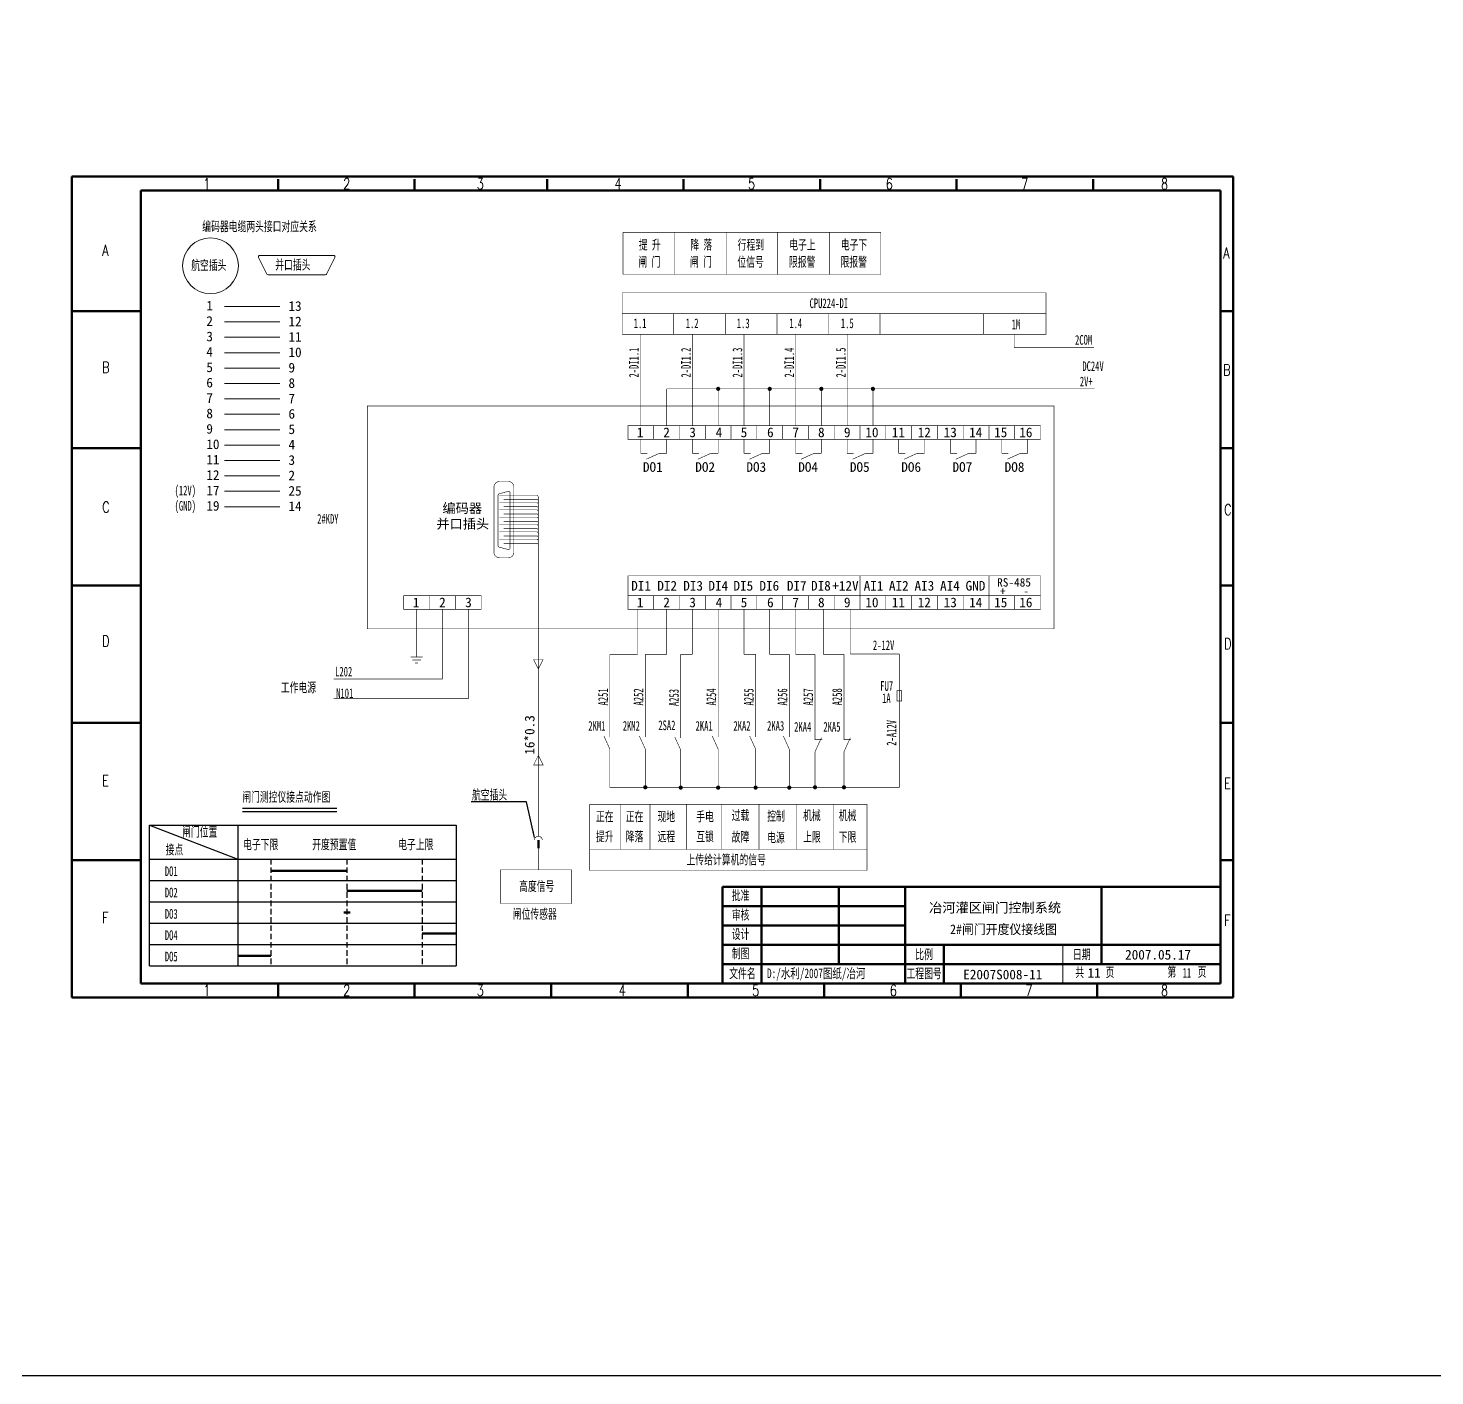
# Model space of a CAD drawing. Header units: millimetres. Extents: x 351 to 10319, y -5939 to 5511.
# Drawn here: x 5331 to 5840, y -2787 to -2299 of the extents above; entities that cross this region are included whole.
import ezdxf
from ezdxf.enums import TextEntityAlignment as Align

# ---------------------------------------------------------------- set-up
doc = ezdxf.new("R2010")
doc.units = ezdxf.units.MM
doc.linetypes.add('DASHED', pattern=[0.75, 0.5, -0.25])
for name, color, linetype in [('40', 7, 'Continuous'), ('41', 7, 'Continuous'), ('DIM', 7, 'Continuous')]:
    doc.layers.add(name, color=color, linetype=linetype)
doc.styles.add('HZ', font='txt.shx', dxfattribs={"width": 0.65, "bigfont": 'hztxt.shx'})
doc.styles.add('song', font='SimSun.ttf', dxfattribs={"width": 0.65})
doc.styles.add('仿宋', font='SIMFANG.TTF', dxfattribs={"width": 0.65})
doc.dimstyles.new('ISO-25', dxfattribs={"dimtxt": 3.5, "dimasz": 2, "dimexe": 1.25, "dimexo": 0.625, "dimtad": 1, "dimtoh": 1, "dimtxsty": 'song', "dimcen": 2.5, "dimadec": 0, "dimazin": 0, "dimtfac": 1, "dimtmove": 0, "dimatfit": 3, "dimfxl": 0, "dimarcsym": 0})

# ---------------------------------------------------------------- blocks, each defined once
blk = doc.blocks.new('动合（常开）触点')
at = {"const_width": 0.202}
for points in [[(-1.09, 2.24), (1.07, -2.52)], [(1.07, 3.97), (1.07, 1.81)], [(1.07, -2.52), (1.07, -4.68)]]:
    blk.add_lwpolyline(points, dxfattribs=at)
at = {"flags": 9}
blk.add_attdef('S', (1.07, 3.97), '', height=0.0000576, dxfattribs=at)
blk = doc.blocks.new('接地')
at = {"const_width": 0.202}
for points in [[(-2.16, 1.08), (2.16, 1.08)], [(-1.62, 0), (1.62, 0)], [(0, 4.32), (0, 1.08)], [(-0.54, -1.08), (0.54, -1.08)]]:
    blk.add_lwpolyline(points, dxfattribs=at)
at = {"flags": 9}
blk.add_attdef('S', (0, 4.32), '', height=0.0000576, dxfattribs=at)
blk = doc.blocks.new('电缆头1')
at = {"const_width": 0.202}
for points in [[(-1.73, 1.44), (1.73, 1.44), (0, -2.02), (-1.73, 1.44)], [(0, 4.32), (0, -4.32)]]:
    blk.add_lwpolyline(points, dxfattribs=at)
at = {"flags": 9}
blk.add_attdef('S', (0, 4.32), '', height=0.0000576, dxfattribs=at)
blk = doc.blocks.new('插头和插座1')
at = {"const_width": 0.202}
blk.add_lwpolyline([(1.01, 1.51, 0.936417), (-1.87, 1.51, 1.067901)], format="xyb", dxfattribs=at)
for points in [[(-0.43, 4.97), (-0.43, 2.86)], [(-0.43, -3.67), (-0.43, -1.51)]]:
    blk.add_lwpolyline(points, dxfattribs=at)
blk.add_solid([(-0.86, 1.51), (0, 1.51), (-0.86, -1.51), (0, -1.51)])
at = {"flags": 9}
blk.add_attdef('S', (-0.43, 4.97), '', height=0.0000576, dxfattribs=at)
blk = doc.blocks.new('熔断器2')
at = {"const_width": 0.202}
for points in [[(-0.86, 1.87), (0.86, 1.87), (0.86, -1.87), (-0.86, -1.87), (-0.86, 1.87)], [(0, 4.32), (0, -4.32)]]:
    blk.add_lwpolyline(points, dxfattribs=at)
at = {"flags": 9}
blk.add_attdef('S', (0, 4.32), '', height=0.0000576, dxfattribs=at)
blk = doc.blocks.new('动断（常闭）触点')
at = {"const_width": 0.202}
for points in [[(-1.15, 3.96), (-1.15, 1.8), (1.44, 1.8)], [(-1.15, -4.68), (-1.15, -2.52), (1.15, 2.52)]]:
    blk.add_lwpolyline(points, dxfattribs=at)
at = {"flags": 9}
blk.add_attdef('S', (-1.15, 3.96), '', height=0.0000576, dxfattribs=at)

msp = doc.modelspace()

# ---------------------------------------------------------------- linework, layer by layer
at = {"color": 0, "lineweight": 50}
for p, q in [((5766.671, -2353.036), (5346.671, -2353.036)), ((5421.307, -2354.003), (5421.307, -2358.009)), ((5470.677, -2354.003), (5470.677, -2358.009)), ((5518.561, -2354.003), (5518.561, -2358.009)), ((5567.931, -2354.003), (5567.931, -2358.009)), ((5617.301, -2354.003), (5617.301, -2358.009)), ((5666.67, -2354.003), (5666.67, -2358.009)), ((5716.04, -2354.003), (5716.04, -2358.009)), ((5371.671, -2401.693), (5346.671, -2401.693)), ((5766.671, -2401.693), (5762.067, -2401.693)), ((5371.671, -2451.354), (5346.671, -2451.354)), ((5766.671, -2451.354), (5762.067, -2451.354)), ((5371.671, -2501.016), (5346.671, -2501.016)), ((5766.233, -2501.016), (5762.067, -2501.016)), ((5371.671, -2550.677), (5346.671, -2550.677)), ((5766.671, -2550.677), (5762.067, -2550.677)), ((5371.671, -2600.338), (5346.671, -2600.338)), ((5766.671, -2600.338), (5762.067, -2600.338)), ((5421.307, -2645.038), (5421.307, -2650)), ((5470.677, -2645.038), (5470.677, -2650)), ((5520.047, -2645.038), (5520.047, -2650)), ((5569.417, -2645.038), (5569.417, -2650)), ((5618.786, -2645.038), (5618.786, -2650)), ((5668.156, -2645.038), (5668.156, -2650)), ((5717.526, -2645.038), (5717.526, -2650)), ((5766.671, -2650.036), (5346.681, -2650.036))]:
    msp.add_line(p, q, dxfattribs=at)
at = {"lineweight": 20}
for p, q in [((5414.233, -2382.296), (5417.244, -2388.312)), ((5414.681, -2381.572), (5441.395, -2381.572)), ((5441.842, -2382.296), (5438.831, -2388.312)), ((5438.384, -2388.589), (5417.691, -2388.589)), ((5401.958, -2400.057), (5421.933, -2400.057)), ((5401.958, -2405.629), (5421.933, -2405.629)), ((5401.958, -2411.2), (5421.933, -2411.2)), ((5401.958, -2416.771), (5421.933, -2416.771)), ((5401.958, -2422.343), (5421.933, -2422.343)), ((5401.958, -2427.914), (5421.933, -2427.914)), ((5401.958, -2433.485), (5421.933, -2433.485)), ((5401.958, -2439.057), (5421.933, -2439.057)), ((5401.958, -2444.628), (5421.933, -2444.628)), ((5401.958, -2450.199), (5421.933, -2450.199)), ((5401.958, -2455.771), (5421.933, -2455.771)), ((5401.958, -2461.342), (5421.933, -2461.342)), ((5401.958, -2466.913), (5421.933, -2466.913)), ((5401.958, -2472.485), (5421.933, -2472.485)), ((5705.067, -2631.038), (5705.067, -2645.038))]:
    msp.add_line(p, q, dxfattribs=at)
for p, q in [((5408.464, -2581.549), (5442.583, -2581.549)), ((5408.464, -2582.758), (5442.583, -2582.758)), ((5374.76, -2587.711), (5406.691, -2599.975)), ((5374.76, -2587.711), (5485.703, -2587.711)), ((5374.76, -2638.55), (5374.76, -2587.711)), ((5406.691, -2587.711), (5406.691, -2638.55)), ((5485.703, -2587.711), (5485.703, -2638.55)), ((5374.76, -2599.975), (5485.703, -2599.975)), ((5374.76, -2607.69), (5485.703, -2607.69)), ((5374.76, -2615.405), (5485.703, -2615.405)), ((5374.76, -2623.12), (5485.703, -2623.12)), ((5374.76, -2630.835), (5485.703, -2630.835)), ((5374.76, -2638.55), (5485.703, -2638.55))]:
    msp.add_line(p, q)
at = {"linetype": 'DASHED', "lineweight": 30, "ltscale": 4}
for p, q in [((5418.721, -2599.975), (5418.721, -2638.55)), ((5446.212, -2599.975), (5446.212, -2638.55)), ((5473.433, -2599.975), (5473.433, -2638.55))]:
    msp.add_line(p, q, dxfattribs=at)
at = {"lineweight": 50}
for p, q in [((5418.721, -2604.168), (5446.212, -2604.168)), ((5446.212, -2611.503), (5473.433, -2611.503)), ((5445.029, -2619.263), (5447.363, -2619.263)), ((5473.433, -2626.933), (5485.703, -2626.933)), ((5406.691, -2635.028), (5418.721, -2635.028))]:
    msp.add_line(p, q, dxfattribs=at)
msp.add_lwpolyline([(2066.199, -1811.726), (7008.567, -1811.726), (7008.567, -2786.942), (2066.199, -2786.942)], close=True)
at = {"lineweight": 20, "const_width": 0.2}
for points in [[(5546.014, -2373.213), (5564.667, -2373.213)], [(5546.014, -2373.213), (5546.014, -2388.454)], [(5564.667, -2373.213), (5583.319, -2373.213)], [(5564.667, -2373.213), (5564.667, -2388.454)], [(5564.667, -2373.213), (5564.667, -2388.454)], [(5583.319, -2373.213), (5601.972, -2373.213)], [(5583.319, -2373.213), (5583.319, -2388.454)], [(5583.319, -2373.213), (5583.319, -2388.454)], [(5601.972, -2373.213), (5620.624, -2373.213)], [(5601.972, -2373.213), (5601.972, -2388.454)], [(5601.972, -2373.213), (5601.972, -2388.454)], [(5620.624, -2373.213), (5639.277, -2373.213)], [(5620.624, -2373.213), (5620.624, -2388.454)], [(5620.624, -2373.213), (5620.624, -2388.454)], [(5620.624, -2373.213), (5620.624, -2388.454)], [(5639.277, -2373.213), (5639.277, -2388.454)], [(5639.277, -2373.213), (5639.277, -2388.454)], [(5639.277, -2373.213), (5639.277, -2388.454)], [(5639.277, -2373.213), (5639.277, -2388.454)], [(5546.014, -2388.454), (5564.667, -2388.454)], [(5564.667, -2388.454), (5583.319, -2388.454)], [(5583.319, -2388.454), (5601.972, -2388.454)], [(5601.972, -2388.454), (5620.624, -2388.454)], [(5620.624, -2388.454), (5639.277, -2388.454)], [(5545.738, -2410.141), (5699.014, -2410.141), (5699.014, -2395.085), (5545.738, -2395.085)], [(5545.738, -2410.141), (5545.738, -2395.085)], [(5545.738, -2402.613), (5699.014, -2402.613)], [(5564.391, -2410.141), (5564.391, -2402.613)], [(5583.043, -2410.141), (5583.043, -2402.613)], [(5601.696, -2410.141), (5601.696, -2402.613)], [(5620.348, -2410.141), (5620.348, -2402.613)], [(5639.001, -2410.141), (5639.001, -2402.613)], [(5676.306, -2410.141), (5676.306, -2402.613)], [(5552.464, -2443.158), (5552.464, -2410.141)], [(5571.117, -2443.158), (5571.117, -2410.141)], [(5589.769, -2443.158), (5589.769, -2410.141)], [(5608.422, -2443.158), (5608.422, -2410.141)], [(5687.488, -2410.141), (5687.488, -2414.931), (5716.373, -2414.931)], [(5561.791, -2429.849), (5716.568, -2429.849)], [(5561.791, -2443.158), (5561.791, -2429.849)], [(5580.443, -2443.158), (5580.443, -2429.849)], [(5599.096, -2443.158), (5599.096, -2429.849)], [(5617.748, -2443.158), (5617.748, -2429.849)], [(5636.401, -2443.158), (5636.401, -2429.849)], [(5501.348, -2468.301), (5515.027, -2468.301)], [(5501.348, -2470.956), (5515.027, -2470.956)], [(5502.878, -2469.795), (5515.027, -2469.795)], [(5515.027, -2468.301), (5515.425, -2468.804)], [(5515.027, -2469.795), (5515.425, -2470.298)], [(5515.027, -2470.956), (5515.425, -2471.459)], [(5515.425, -2468.804), (5515.425, -2552.581)], [(5501.348, -2473.61), (5515.027, -2473.61)], [(5501.348, -2476.265), (5515.027, -2476.265)], [(5502.878, -2472.45), (5515.027, -2472.45)], [(5502.878, -2475.104), (5515.027, -2475.104)], [(5515.027, -2472.45), (5515.425, -2472.953)], [(5515.027, -2473.61), (5515.425, -2474.113)], [(5515.027, -2475.104), (5515.425, -2475.607)], [(5515.027, -2476.265), (5515.425, -2476.768)], [(5501.348, -2478.92), (5515.027, -2478.92)], [(5501.348, -2481.574), (5515.027, -2481.574)], [(5502.878, -2477.759), (5515.027, -2477.759)], [(5502.878, -2480.413), (5515.027, -2480.413)], [(5515.027, -2477.759), (5515.425, -2478.262)], [(5515.027, -2478.92), (5515.425, -2479.423)], [(5515.027, -2480.413), (5515.425, -2480.916)], [(5515.027, -2481.574), (5515.425, -2482.077)], [(5501.348, -2484.229), (5515.027, -2484.229)], [(5502.878, -2483.068), (5515.027, -2483.068)], [(5502.878, -2485.723), (5515.027, -2485.723)], [(5515.027, -2483.068), (5515.425, -2483.571)], [(5515.027, -2484.229), (5515.425, -2484.732)], [(5515.027, -2485.723), (5515.425, -2486.226)], [(5547.801, -2504.689), (5547.801, -2497.505), (5697.021, -2497.505)], [(5631.737, -2504.689), (5631.737, -2497.505)], [(5678.369, -2504.689), (5678.369, -2497.505)], [(5697.021, -2504.689), (5697.021, -2497.505)], [(5490.064, -2509.631), (5490.064, -2541.959), (5441.425, -2541.959)], [(5480.738, -2509.631), (5480.738, -2534.845), (5441.435, -2534.845)], [(5471.411, -2509.631), (5471.411, -2523.652)], [(5551.28, -2509.631), (5551.28, -2525.858)], [(5561.791, -2509.631), (5561.791, -2525.858)], [(5571.117, -2509.631), (5571.117, -2525.858)], [(5580.443, -2509.631), (5580.443, -2554.778)], [(5589.769, -2509.631), (5589.769, -2525.858)], [(5599.096, -2509.631), (5599.096, -2525.858)], [(5608.422, -2509.631), (5608.422, -2525.858)], [(5618.455, -2509.631), (5618.455, -2525.858)], [(5645.942, -2525.734), (5645.942, -2573.994), (5541.284, -2573.994)], [(5541.284, -2525.858), (5541.284, -2554.778)], [(5541.284, -2525.858), (5551.28, -2525.858)], [(5554.095, -2525.858), (5561.791, -2525.858)], [(5554.095, -2525.858), (5554.095, -2554.778)], [(5566.906, -2525.858), (5571.117, -2525.858)], [(5566.906, -2525.858), (5566.906, -2553.168)], [(5589.769, -2525.858), (5593.98, -2525.858)], [(5593.98, -2525.858), (5593.98, -2554.778)], [(5599.096, -2525.858), (5606.155, -2525.858)], [(5606.155, -2525.858), (5606.155, -2554.778)], [(5615.481, -2525.858), (5615.481, -2554.778)], [(5625.938, -2525.858), (5625.938, -2554.639)], [(5515.425, -2552.581), (5515.425, -2589.616)], [(5541.284, -2562.34), (5541.284, -2574.118)], [(5554.095, -2562.34), (5554.095, -2574.118)], [(5566.906, -2562.684), (5566.906, -2574.118)], [(5580.443, -2562.34), (5580.443, -2574.118)], [(5593.98, -2562.34), (5593.98, -2574.118)], [(5606.155, -2562.34), (5606.155, -2574.118)], [(5615.481, -2562.34), (5615.481, -2574.118)], [(5625.938, -2562.201), (5625.938, -2573.979)], [(5534, -2580.173), (5534, -2596.504)], [(5545.146, -2580.173), (5545.146, -2596.504)], [(5555.809, -2580.173), (5555.809, -2596.504)], [(5569.068, -2580.173), (5569.068, -2596.504)], [(5581.782, -2580.173), (5581.782, -2596.504)], [(5595.218, -2580.173), (5595.218, -2596.504)], [(5608.633, -2580.173), (5608.633, -2596.504)], [(5622.17, -2580.173), (5622.17, -2596.504)], [(5634.301, -2580.032), (5634.301, -2604.094)], [(5534, -2588.914), (5534, -2596.504), (5634.301, -2596.504)], [(5515.425, -2598.259), (5515.425, -2603.845)], [(5534, -2596.504), (5534, -2604.094), (5634.301, -2604.094)], [(5501.672, -2603.845), (5527.447, -2603.845), (5527.447, -2616.029), (5501.672, -2616.029)]]:
    msp.add_lwpolyline(points, dxfattribs=at)
at = {"lineweight": 9, "const_width": 0.2}
msp.add_lwpolyline([(5627.074, -2443.158), (5627.074, -2410.141)], dxfattribs=at)
at = {"lineweight": 20}
for points, const_width in [([(5580.068, -2429.849, 1), (5580.818, -2429.849, 1)], 0.75), ([(5598.721, -2429.849, 1), (5599.471, -2429.849, 1)], 0.75), ([(5617.373, -2429.849, 1), (5618.123, -2429.849, 1)], 0.75), ([(5636.026, -2429.849, 1), (5636.776, -2429.849, 1)], 0.75), ([(5501.364, -2463.37), (5504.564, -2463.37, -0.4142136), (5506.564, -2465.37), (5506.564, -2488.963, -0.4142136), (5504.564, -2490.963), (5501.364, -2490.963, -0.4142136), (5499.364, -2488.963), (5499.364, -2465.37, -0.4142136)], 0.2), ([(5553.72, -2573.994, 1), (5554.47, -2573.994, 1)], 0.75), ([(5566.531, -2574.118, 1), (5567.281, -2574.118, 1)], 0.75), ([(5580.068, -2574.118, 1), (5580.818, -2574.118, 1)], 0.75), ([(5593.605, -2574.118, 1), (5594.355, -2574.118, 1)], 0.75), ([(5605.78, -2574.118, 1), (5606.53, -2574.118, 1)], 0.75), ([(5615.106, -2573.994, 1), (5615.856, -2573.994, 1)], 0.75), ([(5625.563, -2573.994, 1), (5626.313, -2573.994, 1)], 0.75)]:
    msp.add_lwpolyline(points, format="xyb", close=True, dxfattribs=dict(at, const_width=const_width))
at = {"lineweight": 20, "const_width": 0.2}
for points in [[(5453.58, -2436.051), (5453.58, -2516.671), (5701.923, -2516.671), (5701.923, -2436.051), (5453.58, -2436.051)], [(5547.801, -2443.158), (5557.128, -2443.158), (5557.128, -2448.1), (5547.801, -2448.1), (5547.801, -2443.158)], [(5557.128, -2443.158), (5566.454, -2443.158), (5566.454, -2448.1), (5557.128, -2448.1), (5557.128, -2443.158)], [(5566.454, -2443.158), (5575.78, -2443.158), (5575.78, -2448.1), (5566.454, -2448.1), (5566.454, -2443.158)], [(5575.78, -2443.158), (5585.106, -2443.158), (5585.106, -2448.1), (5575.78, -2448.1), (5575.78, -2443.158)], [(5585.106, -2443.158), (5594.433, -2443.158), (5594.433, -2448.1), (5585.106, -2448.1), (5585.106, -2443.158)], [(5594.433, -2443.158), (5603.759, -2443.158), (5603.759, -2448.1), (5594.433, -2448.1), (5594.433, -2443.158)], [(5603.759, -2443.158), (5613.085, -2443.158), (5613.085, -2448.1), (5603.759, -2448.1), (5603.759, -2443.158)], [(5613.085, -2443.158), (5622.411, -2443.158), (5622.411, -2448.1), (5613.085, -2448.1), (5613.085, -2443.158)], [(5622.411, -2443.158), (5631.737, -2443.158), (5631.737, -2448.1), (5622.411, -2448.1), (5622.411, -2443.158)], [(5631.737, -2443.158), (5641.064, -2443.158), (5641.064, -2448.1), (5631.737, -2448.1), (5631.737, -2443.158)], [(5641.064, -2443.158), (5650.39, -2443.158), (5650.39, -2448.1), (5641.064, -2448.1), (5641.064, -2443.158)], [(5650.39, -2443.158), (5659.716, -2443.158), (5659.716, -2448.1), (5650.39, -2448.1), (5650.39, -2443.158)], [(5659.716, -2443.158), (5669.042, -2443.158), (5669.042, -2448.1), (5659.716, -2448.1), (5659.716, -2443.158)], [(5669.042, -2443.158), (5678.369, -2443.158), (5678.369, -2448.1), (5669.042, -2448.1), (5669.042, -2443.158)], [(5678.369, -2443.158), (5687.695, -2443.158), (5687.695, -2448.1), (5678.369, -2448.1), (5678.369, -2443.158)], [(5687.695, -2443.158), (5697.021, -2443.158), (5697.021, -2448.1), (5687.695, -2448.1), (5687.695, -2443.158)], [(5466.748, -2504.689), (5476.075, -2504.689), (5476.075, -2509.631), (5466.748, -2509.631), (5466.748, -2504.689)], [(5476.075, -2504.689), (5485.401, -2504.689), (5485.401, -2509.631), (5476.075, -2509.631), (5476.075, -2504.689)], [(5485.401, -2504.689), (5494.727, -2504.689), (5494.727, -2509.631), (5485.401, -2509.631), (5485.401, -2504.689)], [(5547.801, -2504.689), (5557.128, -2504.689), (5557.128, -2509.631), (5547.801, -2509.631), (5547.801, -2504.689)], [(5557.128, -2504.689), (5566.454, -2504.689), (5566.454, -2509.631), (5557.128, -2509.631), (5557.128, -2504.689)], [(5566.454, -2504.689), (5575.78, -2504.689), (5575.78, -2509.631), (5566.454, -2509.631), (5566.454, -2504.689)], [(5575.78, -2504.689), (5585.106, -2504.689), (5585.106, -2509.631), (5575.78, -2509.631), (5575.78, -2504.689)], [(5585.106, -2504.689), (5594.433, -2504.689), (5594.433, -2509.631), (5585.106, -2509.631), (5585.106, -2504.689)], [(5594.433, -2504.689), (5603.759, -2504.689), (5603.759, -2509.631), (5594.433, -2509.631), (5594.433, -2504.689)], [(5603.759, -2504.689), (5613.085, -2504.689), (5613.085, -2509.631), (5603.759, -2509.631), (5603.759, -2504.689)], [(5613.085, -2504.689), (5622.411, -2504.689), (5622.411, -2509.631), (5613.085, -2509.631), (5613.085, -2504.689)], [(5622.411, -2504.689), (5631.737, -2504.689), (5631.737, -2509.631), (5622.411, -2509.631), (5622.411, -2504.689)], [(5631.737, -2504.689), (5641.064, -2504.689), (5641.064, -2509.631), (5631.737, -2509.631), (5631.737, -2504.689)], [(5641.064, -2504.689), (5650.39, -2504.689), (5650.39, -2509.631), (5641.064, -2509.631), (5641.064, -2504.689)], [(5650.39, -2504.689), (5659.716, -2504.689), (5659.716, -2509.631), (5650.39, -2509.631), (5650.39, -2504.689)], [(5659.716, -2504.689), (5669.042, -2504.689), (5669.042, -2509.631), (5659.716, -2509.631), (5659.716, -2504.689)], [(5669.042, -2504.689), (5678.369, -2504.689), (5678.369, -2509.631), (5669.042, -2509.631), (5669.042, -2504.689)], [(5678.369, -2504.689), (5687.695, -2504.689), (5687.695, -2509.631), (5678.369, -2509.631), (5678.369, -2504.689)], [(5687.695, -2504.689), (5697.021, -2504.689), (5697.021, -2509.631), (5687.695, -2509.631), (5687.695, -2504.689)]]:
    msp.add_lwpolyline(points, close=True, dxfattribs=at)
at = {"linetype": 'DASHED', "lineweight": 20, "ltscale": 3, "const_width": 0.2}
for points in [[(5552.464, -2448.1), (5552.464, -2453.153)], [(5561.791, -2448.1), (5561.791, -2453.153)], [(5571.117, -2448.1), (5571.117, -2453.153)], [(5580.443, -2448.1), (5580.443, -2453.153)], [(5589.769, -2448.1), (5589.769, -2453.153)], [(5599.096, -2448.1), (5599.096, -2453.153)], [(5608.422, -2448.1), (5608.422, -2453.153)], [(5617.748, -2448.1), (5617.748, -2453.153)], [(5627.074, -2448.1), (5627.074, -2453.153)], [(5636.401, -2448.1), (5636.401, -2453.153)], [(5645.727, -2448.1), (5645.727, -2453.153)], [(5655.053, -2448.1), (5655.053, -2453.153)], [(5664.379, -2448.1), (5664.379, -2453.153)], [(5673.706, -2448.1), (5673.706, -2453.153)], [(5683.032, -2448.1), (5683.032, -2453.153)], [(5692.358, -2448.1), (5692.358, -2453.153)]]:
    msp.add_lwpolyline(points, dxfattribs=at)
at = {"linetype": 'DASHED', "lineweight": 20, "const_width": 0.2}
for points in [[(5552.712, -2453.153), (5552.464, -2453.153)], [(5561.354, -2453.153), (5561.791, -2453.153)], [(5571.364, -2453.153), (5571.117, -2453.153)], [(5580.006, -2453.153), (5580.443, -2453.153)], [(5590.017, -2453.153), (5589.769, -2453.153)], [(5598.659, -2453.153), (5599.096, -2453.153)], [(5608.669, -2453.153), (5608.422, -2453.153)], [(5617.311, -2453.153), (5617.748, -2453.153)], [(5627.322, -2453.153), (5627.074, -2453.153)], [(5635.964, -2453.153), (5636.401, -2453.153)], [(5645.974, -2453.153), (5645.727, -2453.153)], [(5654.616, -2453.153), (5655.053, -2453.153)], [(5664.627, -2453.153), (5664.379, -2453.153)], [(5673.269, -2453.153), (5673.706, -2453.153)], [(5683.279, -2453.153), (5683.032, -2453.153)], [(5691.921, -2453.153), (5692.358, -2453.153)]]:
    msp.add_lwpolyline(points, dxfattribs=at)
at = {"lineweight": 20, "const_width": 0.2}
msp.add_lwpolyline([(5501.218, -2467.818, 0.3394781), (5500.848, -2468.301), (5500.848, -2486.621, 0.3394781), (5501.218, -2487.104), (5504.538, -2487.993, 0.4931188), (5505.168, -2487.51), (5505.168, -2467.412, 0.4931188), (5504.538, -2466.929), (5501.218, -2467.818)], format="xyb", dxfattribs=at)
for points, const_width in [([(5628.189, -2509.507), (5628.189, -2525.734)], 0.2), ([(5608.422, -2525.858), (5615.481, -2525.858)], 0.2), ([(5618.455, -2525.858), (5625.938, -2525.858)], 0.2), ([(5628.189, -2525.734), (5645.942, -2525.734)], 0.2), ([(5566.906, -2554.042), (5566.906, -2553.168)], 0.2), ([(5534, -2580.173), (5634.301, -2580.173)], 0.2), ([(5501.672, -2603.845), (5501.672, -2616.029)], 0.2), ([(5446.212, -2611.503), (5473.433, -2611.503)], 0.5), ([(5445.029, -2619.263), (5447.363, -2619.263)], 0.5), ([(5473.433, -2626.933), (5485.703, -2626.933)], 0.5)]:
    msp.add_lwpolyline(points, dxfattribs=dict(const_width=const_width))
at = {"lineweight": 50, "const_width": 0.5}
for points in [[(5418.721, -2604.168), (5446.212, -2604.168)], [(5406.691, -2635.028), (5418.721, -2635.028)]]:
    msp.add_lwpolyline(points, dxfattribs=at)
at = {"lineweight": 20}
msp.add_circle((5396.865, -2385.291), 10.089, dxfattribs=at)
for centre, start, end in [((5414.681, -2382.072), 90, 206.58241), ((5441.395, -2382.072), 333.41759, 90), ((5417.691, -2388.089), 206.58241, 270), ((5438.384, -2388.089), 270, 333.41759)]:
    msp.add_arc(centre, 0.5, start, end, dxfattribs=at)
at = {"layer": '40', "color": 0, "lineweight": 50}
for p, q in [((5762.067, -2358.046), (5371.671, -2358.046)), ((5762.067, -2645.038), (5762.067, -2358.046)), ((5582.067, -2645.038), (5582.067, -2610.038)), ((5582.067, -2610.038), (5762.067, -2610.038)), ((5596.067, -2645.038), (5596.067, -2610.038)), ((5624.067, -2638.038), (5624.067, -2610.038)), ((5648.067, -2645.038), (5648.067, -2610.038)), ((5719.067, -2638.038), (5719.067, -2610.038)), ((5582.067, -2617.038), (5648.067, -2617.038)), ((5582.067, -2624.038), (5648.067, -2624.038)), ((5582.067, -2631.038), (5762.067, -2631.038)), ((5662.067, -2645.038), (5662.067, -2631.038)), ((5662.067, -2645.038), (5662.067, -2631.038)), ((5719.067, -2638.038), (5719.067, -2631.038)), ((5582.067, -2638.038), (5762.067, -2638.038)), ((5371.669, -2645.038), (5762.067, -2645.038))]:
    msp.add_line(p, q, dxfattribs=at)
at = {"layer": '41', "color": 0, "lineweight": 50}
for p, q in [((5346.671, -2353.036), (5346.671, -2650.038)), ((5766.671, -2353.036), (5766.671, -2650.038)), ((5371.671, -2358.046), (5371.671, -2645.038))]:
    msp.add_line(p, q, dxfattribs=at)

# ---------------------------------------------------------------- block references
at = {"lineweight": 20}
for name, p in [('电缆头1', (5515.425, -2529.189)), ('熔断器2', (5645.942, -2540.898)), ('插头和插座1', (5515.857, -2594.586))]:
    msp.add_blockref(name, p, dxfattribs=at)
for p in [(5616.634, -2558.6), (5627.09, -2558.6)]:
    msp.add_blockref('动断（常闭）触点', p)
at = {"lineweight": 20, "rotation": 180}
msp.add_blockref('电缆头1', (5515.425, -2564.495), dxfattribs=at)
at = {"layer": '40', "linetype": 'DASHED', "lineweight": 20, "ltscale": 10, "rotation": 90}
for p in [(5556.678, -2454.221), (5575.33, -2454.221), (5593.983, -2454.221), (5612.635, -2454.221), (5631.288, -2454.221), (5649.94, -2454.221), (5668.593, -2454.221), (5687.245, -2454.221)]:
    msp.add_blockref('动合（常开）触点', p, dxfattribs=at)
at = {"layer": '40', "lineweight": 20, "ltscale": 10}
for name, p in [('接地', (5471.411, -2527.973)), ('动合（常开）触点', (5540.215, -2557.664)), ('动合（常开）触点', (5553.027, -2557.664)), ('动合（常开）触点', (5579.375, -2557.664)), ('动合（常开）触点', (5592.912, -2557.664)), ('动合（常开）触点', (5605.087, -2557.664)), ('动合（常开）触点', (5565.838, -2558.008))]:
    msp.add_blockref(name, p, dxfattribs=at)

# ---------------------------------------------------------------- texts
at = {"color": 0, "lineweight": 50, "style": 'HZ', "width": 0.75}
for s, p in [('1', (5394.292, -2357.657)), ('2', (5444.853, -2357.657)), ('3', (5493.117, -2357.657)), ('4', (5542.959, -2357.657)), ('5', (5591.222, -2357.657)), ('6', (5641.018, -2357.657)), ('7', (5690.047, -2357.657)), ('8', (5740.563, -2357.657)), ('A', (5357.711, -2381.778)), ('A', (5763.058, -2382.725)), ('B', (5357.711, -2424.071)), ('B', (5763.058, -2425.018)), ('C', (5357.711, -2474.616)), ('C', (5763.433, -2475.563)), ('D', (5357.711, -2523.099)), ('D', (5763.433, -2524.046)), ('E', (5357.711, -2573.645)), ('E', (5763.433, -2574.592)), ('F', (5357.711, -2623.159)), ('F', (5763.433, -2624.106)), ('1', (5394.292, -2649.478)), ('2', (5444.853, -2649.478)), ('3', (5493.117, -2649.478)), ('4', (5544.445, -2649.478)), ('5', (5592.708, -2649.478)), ('6', (5642.504, -2649.478)), ('7', (5691.533, -2649.478)), ('8', (5740.563, -2649.478))]:
    msp.add_text(s, height=4, dxfattribs=at).set_placement(p)
at = {"linetype": 'DASHED', "ltscale": 4, "style": 'song', "width": 0.65}
for s, p in [('编码器电缆两头接口对应关系', (5393.882, -2372.794)), ('提 升', (5551.729, -2379.432)), ('降 落', (5570.382, -2379.432)), ('行程到', (5587.504, -2379.432)), ('电子上', (5606.156, -2379.432)), ('电子下', (5624.808, -2379.432)), ('航空插头', (5389.882, -2386.829)), ('并口插头', (5420.274, -2386.686)), ('闸 门', (5551.615, -2385.638)), ('闸 门', (5570.268, -2385.638)), ('位信号', (5587.39, -2385.638)), ('限报警', (5606.042, -2385.638)), ('限报警', (5624.695, -2385.638)), ('CPU224-DI', (5613.492, -2400.632)), ('1.1', (5549.887, -2407.874)), ('1.2', (5568.702, -2407.874)), ('1.3', (5587.192, -2407.874)), ('1.4', (5606.169, -2407.874)), ('1.5', (5624.822, -2407.874)), ('1M', (5686.581, -2408.25)), ('2COM', (5709.492, -2413.877)), ('DC24V', (5712.139, -2423.401)), ('2V+', (5711.231, -2428.923)), ('(12V)', (5383.885, -2468.345)), ('(GND)', (5383.885, -2473.916)), ('2#KDY', (5435.428, -2478.623)), ('2-12V', (5636.405, -2524.341)), ('L202', (5441.934, -2533.885)), ('工作电源', (5422.285, -2539.612)), ('N101', (5442.317, -2541.705)), ('FU7', (5639.055, -2539.096)), ('1A', (5639.727, -2543.503)), ('2KM1', (5533.482, -2553.521)), ('2KM2', (5545.951, -2553.521)), ('2SA2', (5558.798, -2553.325)), ('2KA1', (5572.285, -2553.521)), ('2KA2', (5585.962, -2553.521)), ('2KA3', (5598.137, -2553.521)), ('2KA4', (5607.922, -2553.885)), ('2KA5', (5618.486, -2553.849)), ('闸门测控仪接点动作图', (5408.332, -2579.211)), ('航空插头', (5491.399, -2578.435)), ('正在', (5536.249, -2586.3)), ('正在', (5547.032, -2586.3)), ('现地', (5558.515, -2586.3)), ('手电', (5572.518, -2586.3)), ('过载', (5585.34, -2585.884)), ('控制', (5598.175, -2586.104)), ('机械', (5611.15, -2585.884)), ('机械', (5624.061, -2585.884)), ('闸门位置', (5386.588, -2591.821)), ('接点', (5380.626, -2598.251)), ('电子下限', (5408.64, -2596.393)), ('开度预置值', (5433.654, -2596.393)), ('电子上限', (5464.745, -2596.393)), ('提升', (5536.249, -2593.53)), ('降落', (5547.032, -2593.53)), ('远程', (5558.515, -2593.53)), ('互锁', (5572.518, -2593.53)), ('故障', (5585.34, -2593.685)), ('电源', (5598.175, -2593.905)), ('上限', (5611.15, -2593.685)), ('下限', (5624.061, -2593.685)), ('上传给计算机的信号', (5569.019, -2601.905)), ('DO1', (5380.354, -2606.123)), ('高度信号', (5508.447, -2611.493)), ('DO2', (5380.354, -2613.837)), ('DO3', (5380.354, -2621.552)), ('闸位传感器', (5506.167, -2621.549)), ('DO4', (5380.354, -2629.267)), ('DO5', (5380.354, -2636.982))]:
    msp.add_text(s, height=3.5, dxfattribs=at).set_placement(p)
at = {"lineweight": 9, "style": 'song', "width": 0.65}
for s, p in [('2-DI1.1', (5551.702, -2425.752)), ('2-DI1.2', (5570.551, -2425.752)), ('2-DI1.3', (5589.146, -2425.752)), ('2-DI1.4', (5607.909, -2425.752)), ('2-DI1.5', (5626.561, -2425.752)), ('A251', (5540.557, -2544.395)), ('A252', (5553.368, -2544.395)), ('A254', (5579.716, -2544.395)), ('A255', (5593.253, -2544.395)), ('A256', (5605.428, -2544.395)), ('A257', (5614.754, -2544.395)), ('A258', (5625.211, -2544.35)), ('A253', (5566.179, -2544.618)), ('2-A12V', (5644.867, -2558.954))]:
    msp.add_text(s, height=3.5, rotation=90, dxfattribs=at).set_placement(p)
at = {"color": 0, "style": 'song'}
msp.add_text('16*0.3', height=3.5, rotation=90, dxfattribs=at).set_placement((5514.021, -2562.198))
at = {"color": 0, "style": 'song', "width": 0.9}
msp.add_text('2#闸门开度仪接线图', height=3.5, dxfattribs=at).set_placement((5664.308, -2627.117))
at = {"layer": '41', "color": 0, "lineweight": 9, "style": 'song'}
for s, height, p in [('1', 3.5, (5395.361, -2401.489)), ('13', 3.5, (5425.056, -2401.632)), ('2', 3.5, (5395.361, -2407.06)), ('12', 3.5, (5425.056, -2407.203)), ('3', 3.5, (5395.361, -2412.631)), ('11', 3.5, (5425.056, -2412.775)), ('4', 3.5, (5395.361, -2418.203)), ('10', 3.5, (5425.056, -2418.346)), ('5', 3.5, (5395.361, -2423.774)), ('9', 3.5, (5425.056, -2423.917)), ('6', 3.5, (5395.361, -2429.345)), ('8', 3.5, (5425.056, -2429.489)), ('7', 3.5, (5395.361, -2434.917)), ('7', 3.5, (5425.056, -2435.06)), ('8', 3.5, (5395.361, -2440.488)), ('6', 3.5, (5425.056, -2440.631)), ('9', 3.5, (5395.361, -2446.059)), ('5', 3.5, (5425.056, -2446.203)), ('1', 3.5, (5551.057, -2447.332)), ('2', 3.5, (5560.602, -2447.332)), ('3', 3.5, (5570.017, -2447.332)), ('4', 3.5, (5579.561, -2447.332)), ('5', 3.5, (5588.587, -2447.332)), ('6', 3.5, (5598.131, -2447.332)), ('7', 3.5, (5607.287, -2447.332)), ('8', 3.5, (5616.556, -2447.332)), ('9', 3.5, (5625.937, -2447.332)), ('10', 3.5, (5633.675, -2447.332)), ('11', 3.5, (5643.22, -2447.332)), ('12', 3.5, (5652.6, -2447.332)), ('13', 3.5, (5661.981, -2447.332)), ('14', 3.5, (5671.197, -2447.332)), ('15', 3.5, (5680.249, -2447.332)), ('16', 3.5, (5689.338, -2447.332)), ('10', 3.5, (5395.361, -2451.631)), ('4', 3.5, (5425.056, -2451.774)), ('11', 3.5, (5395.361, -2457.202)), ('3', 3.5, (5425.056, -2457.345)), ('DO1', 3.5, (5553.238, -2459.87)), ('DO2', 3.5, (5572.183, -2459.87)), ('DO3', 3.5, (5590.663, -2459.87)), ('DO4', 3.5, (5609.41, -2459.87)), ('DO5', 3.5, (5628.082, -2459.87)), ('DO6', 3.5, (5646.665, -2459.87)), ('DO7', 3.5, (5665.181, -2459.87)), ('DO8', 3.5, (5684.047, -2459.87)), ('12', 3.5, (5395.361, -2462.773)), ('2', 3.5, (5425.056, -2462.917)), ('17', 3.5, (5395.361, -2468.345)), ('25', 3.5, (5425.056, -2468.488)), ('19', 3.5, (5395.361, -2473.916)), ('14', 3.5, (5425.056, -2474.059)), ('编码器', 3.5, (5480.742, -2474.758)), ('并口插头', 3.5, (5478.542, -2480.432)), ('DI1', 3.5, (5548.994, -2502.823)), ('DI2', 3.5, (5558.445, -2502.823)), ('DI3', 3.5, (5567.819, -2502.823)), ('DI4', 3.5, (5576.906, -2502.823)), ('DI5', 3.5, (5585.97, -2502.823)), ('DI6', 3.5, (5595.367, -2502.823)), ('DI7', 3.5, (5605.287, -2502.823)), ('DI8', 3.5, (5614.022, -2502.823)), ('+12V', 3.5, (5621.722, -2502.823)), ('AI1', 3.5, (5633.058, -2502.823)), ('AI2', 3.5, (5642.197, -2502.823)), ('AI3', 3.5, (5651.452, -2502.823)), ('AI4', 3.5, (5660.683, -2502.823)), ('GND', 3.5, (5669.91, -2502.823)), ('RS-485', 3, (5681.318, -2501.363)), ('+', 3, (5682.369, -2504.515)), ('1', 3.5, (5470.004, -2508.862)), ('2', 3.5, (5479.549, -2508.862)), ('3', 3.5, (5488.964, -2508.862)), ('1', 3.5, (5551.057, -2508.862)), ('2', 3.5, (5560.602, -2508.862)), ('3', 3.5, (5570.017, -2508.862)), ('4', 3.5, (5579.561, -2508.862)), ('5', 3.5, (5588.587, -2508.862)), ('6', 3.5, (5598.131, -2508.862)), ('7', 3.5, (5607.287, -2508.862)), ('8', 3.5, (5616.556, -2508.862)), ('9', 3.5, (5625.937, -2508.862)), ('10', 3.5, (5633.675, -2508.862)), ('11', 3.5, (5643.22, -2508.862)), ('12', 3.5, (5652.6, -2508.862)), ('13', 3.5, (5661.981, -2508.862)), ('14', 3.5, (5671.197, -2508.862)), ('15', 3.5, (5680.249, -2508.862)), ('16', 3.5, (5689.338, -2508.862)), ('-', 3, (5690.806, -2504.515))]:
    msp.add_text(s, height=height, dxfattribs=at).set_placement(p)
at = {"layer": '41', "color": 0, "lineweight": 20, "style": '仿宋', "width": 0.65}
for s, p in [('批准', (5585.388, -2614.838)), ('审核', (5585.388, -2621.838)), ('设计', (5585.388, -2628.838)), ('制图', (5585.388, -2635.838)), ('比例', (5651.725, -2636.176)), ('日期', (5708.725, -2636.176)), ('文件名', (5584.439, -2643.071)), ('工程图号', (5648.556, -2643.061)), ('共     页', (5709.605, -2642.683)), ('第     页', (5742.909, -2642.548))]:
    msp.add_text(s, height=3.5, dxfattribs=at).set_placement(p)
at = {"layer": '41', "color": 0, "style": 'song'}
for s, p in [('冶河灌区闸门控制系统', (5656.734, -2619.307)), ('2007.05.17', (5727.606, -2636.317)), ('E2007S008-11', (5669.067, -2643.48)), ('11', (5714.04, -2642.914))]:
    msp.add_text(s, height=3.5, dxfattribs=at).set_placement(p)
at = {"layer": '41', "color": 0, "style": 'song', "width": 0.7}
msp.add_text('D:/水利/2007图纸/冶河', height=3.5, dxfattribs=at).set_placement((5598.113, -2643.047))
at = {"layer": 'DIM', "lineweight": 20, "style": '仿宋', "width": 0.65}
msp.add_text('11', height=3.5, dxfattribs=at).set_placement((5749.955, -2642.851), align=Align.CENTER)

# ---------------------------------------------------------------- leaders
at = {"lineweight": 20}
msp.add_leader([(5513.985, -2592.111), (5511.108, -2579.28), (5491.09, -2579.28)], dimstyle='ISO-25', override={"dimgap": 0.625, "dimtad": 0}, dxfattribs=at)

doc.saveas('drawing.dxf')
